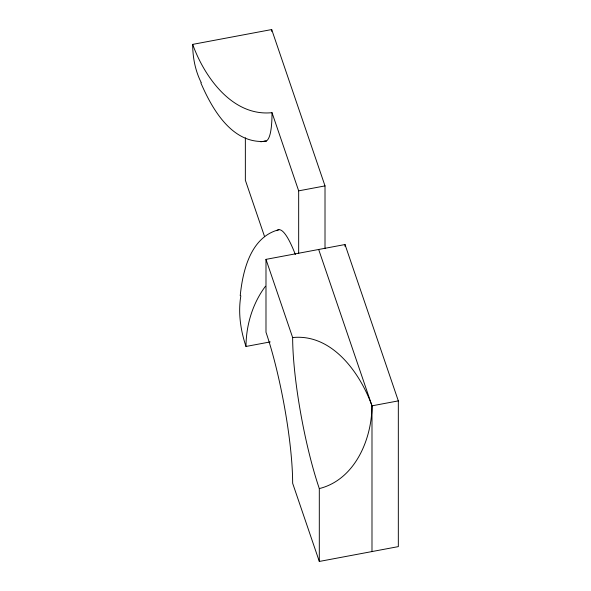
<?xml version="1.0" encoding="UTF-8"?>
<svg xmlns="http://www.w3.org/2000/svg" width="591" height="591" viewBox="0 0 591 591"><rect width="100%" height="100%" fill="white"/><g stroke="black" fill="none" stroke-linecap="round" stroke-linejoin="round"><path stroke-width="0.89" d="M270.235 341.916L245.989 346.466C246.122 325.05 252.579 303.464 265.47 286.243M318.667 249.476L371.99 405.832C371.791 439.549 354.792 479.722 319.31 488.587L319.31 561.45L398.327 546.616L398.327 400.883L345.011 244.534L265.987 259.368L265.987 332.231A108.685 17.87 79.4 0 1 292.648 483.275L319.31 561.45M240.227 295.67C242.753 270.501 250.739 236.932 278.871 229.722M240.847 295.869C237.981 312.816 240.589 330.28 245.989 346.466M201.258 82.644C195.266 70.846 192.725 57.556 192.673 44.384L271.69 29.55L325.013 185.899L325.013 248.619M298.669 253.569L298.669 190.849L325.013 185.899M371.99 551.558L371.99 405.832L398.327 400.883M298.669 190.849L272.015 112.674C232.618 116.745 204.501 77.258 192.673 44.384M265.987 259.368L292.648 337.55C332.046 333.472 360.155 372.965 371.99 405.832M265.152 141.345C232.012 143.923 212.199 109.202 200.874 82.954M264.605 236.681L245.354 180.225L245.354 137.799M345.011 244.534L345.011 246.381M271.69 29.55L271.69 31.397M319.31 488.587A108.685 17.87 79.4 0 1 292.648 337.55M276.869 230.712A108.685 17.87 79.4 0 1 295.352 254.544M272.015 112.674A108.685 17.87 79.4 0 1 264.207 141.293M266.046 141.116L260.779 141.7L266.046 141.116"/></g></svg>
